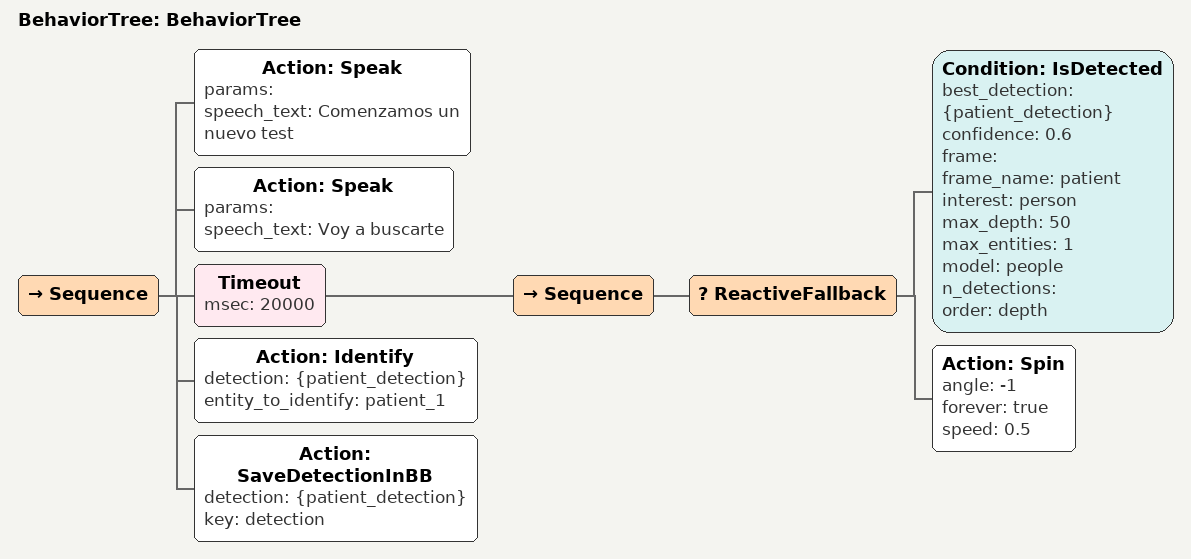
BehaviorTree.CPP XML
<?xml version="1.0"?>
<root main_tree_to_execute="BehaviorTree">
    <BehaviorTree ID="BehaviorTree">
        <Sequence>
            <Action ID="Speak" params="" speech_text="Comenzamos un nuevo test"/>
            <Action ID="Speak" params="" speech_text="Voy a buscarte"/>
            <Timeout msec="20000">
                <Sequence>
                    <ReactiveFallback>
                        <Condition ID="IsDetected" best_detection="{patient_detection}" confidence="0.6" frame="" frame_name="patient" interest="person" max_depth="50" max_entities="1" model="people" n_detections="" order="depth"/>
                        <Action ID="Spin" angle="-1" forever="true" speed="0.5"/>
                    </ReactiveFallback>
                </Sequence>
            </Timeout>

            <Action ID="Identify" detection="{patient_detection}" entity_to_identify="patient_1"/>
            <Action ID="SaveDetectionInBB" detection="{patient_detection}" key="detection"/>
        </Sequence>
    </BehaviorTree>
</root>
